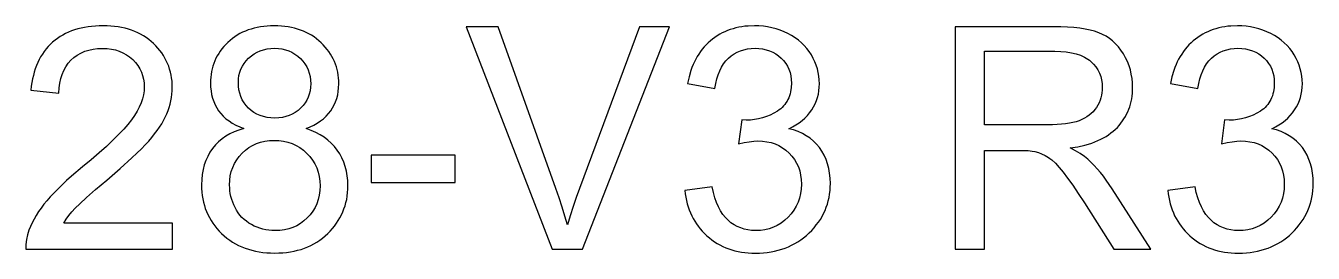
# Model space of a CAD drawing. Header units: millimetres. Extents: x -6.2 to 6.2, y -1.1 to 1.1.
import ezdxf

# ---------------------------------------------------------------- set-up
doc = ezdxf.new("R2010")
doc.units = ezdxf.units.MM
doc.layers.add('LASER_MARK', color=7, linetype='Continuous')

msp = doc.modelspace()

# ---------------------------------------------------------------- linework, layer by layer
at = {"layer": 'LASER_MARK'}
for points in [[(-4.816, -0.808), (-5.872, -0.808), (-5.849, -0.772), (-5.822, -0.736), (-5.793, -0.7), (-5.761, -0.665), (-5.716, -0.621), (-5.651, -0.561), (-5.564, -0.485), (-5.455, -0.394), (-5.323, -0.28), (-5.211, -0.178), (-5.163, -0.133), (-5.119, -0.09), (-5.081, -0.051), (-5.048, -0.015), (-5.018, 0.02), (-4.991, 0.054), (-4.966, 0.087), (-4.943, 0.12), (-4.922, 0.153), (-4.903, 0.185), (-4.887, 0.217), (-4.872, 0.248), (-4.86, 0.279), (-4.849, 0.311), (-4.84, 0.342), (-4.833, 0.374), (-4.827, 0.406), (-4.823, 0.438), (-4.82, 0.47), (-4.819, 0.502), (-4.82, 0.534), (-4.822, 0.565), (-4.826, 0.595), (-4.831, 0.624), (-4.837, 0.653), (-4.845, 0.681), (-4.854, 0.709), (-4.865, 0.736), (-4.877, 0.762), (-4.89, 0.788), (-4.905, 0.813), (-4.921, 0.837), (-4.939, 0.861), (-4.958, 0.884), (-4.978, 0.906), (-5, 0.928), (-5.023, 0.949), (-5.047, 0.968), (-5.072, 0.987), (-5.098, 1.003), (-5.126, 1.019), (-5.154, 1.033), (-5.183, 1.046), (-5.213, 1.057), (-5.244, 1.067), (-5.276, 1.076), (-5.31, 1.083), (-5.344, 1.089), (-5.379, 1.094), (-5.415, 1.097), (-5.452, 1.099), (-5.491, 1.1), (-5.528, 1.099), (-5.565, 1.098), (-5.601, 1.094), (-5.636, 1.09), (-5.67, 1.084), (-5.703, 1.078), (-5.735, 1.07), (-5.766, 1.06), (-5.796, 1.05), (-5.825, 1.038), (-5.854, 1.025), (-5.881, 1.01), (-5.907, 0.995), (-5.932, 0.978), (-5.956, 0.96), (-5.98, 0.941), (-6.002, 0.92), (-6.023, 0.899), (-6.042, 0.876), (-6.061, 0.852), (-6.078, 0.827), (-6.095, 0.801), (-6.109, 0.774), (-6.123, 0.745), (-6.136, 0.716), (-6.147, 0.685), (-6.157, 0.653), (-6.166, 0.62), (-6.174, 0.586), (-6.18, 0.551), (-6.186, 0.515), (-6.19, 0.477), (-5.918, 0.449), (-5.916, 0.499), (-5.91, 0.545), (-5.901, 0.589), (-5.888, 0.63), (-5.872, 0.668), (-5.852, 0.704), (-5.829, 0.737), (-5.802, 0.767), (-5.772, 0.793), (-5.74, 0.817), (-5.705, 0.836), (-5.668, 0.853), (-5.629, 0.865), (-5.587, 0.874), (-5.543, 0.879), (-5.496, 0.881), (-5.452, 0.879), (-5.41, 0.874), (-5.371, 0.866), (-5.333, 0.854), (-5.297, 0.839), (-5.264, 0.82), (-5.233, 0.799), (-5.203, 0.773), (-5.177, 0.745), (-5.154, 0.716), (-5.135, 0.685), (-5.119, 0.653), (-5.107, 0.619), (-5.098, 0.584), (-5.093, 0.547), (-5.091, 0.508), (-5.093, 0.47), (-5.099, 0.432), (-5.108, 0.393), (-5.122, 0.354), (-5.139, 0.314), (-5.16, 0.273), (-5.186, 0.232), (-5.214, 0.19), (-5.249, 0.146), (-5.29, 0.099), (-5.339, 0.047), (-5.395, -0.008), (-5.458, -0.067), (-5.528, -0.129), (-5.605, -0.196), (-5.689, -0.266), (-5.795, -0.356), (-5.843, -0.398), (-5.888, -0.44), (-5.93, -0.48), (-5.968, -0.519), (-6.003, -0.556), (-6.035, -0.592), (-6.064, -0.627), (-6.09, -0.663), (-6.115, -0.698), (-6.138, -0.734), (-6.159, -0.77), (-6.177, -0.806), (-6.194, -0.842), (-6.209, -0.878), (-6.223, -0.923), (-6.233, -0.968), (-6.239, -1.015), (-6.24, -1.062), (-4.816, -1.062)], [(-4.37, 0.278), (-4.349, 0.25), (-4.325, 0.225), (-4.299, 0.201), (-4.269, 0.179), (-4.238, 0.158), (-4.203, 0.139), (-4.166, 0.122), (-4.126, 0.106), (-4.174, 0.091), (-4.219, 0.074), (-4.261, 0.054), (-4.3, 0.032), (-4.337, 0.006), (-4.371, -0.022), (-4.401, -0.053), (-4.429, -0.087), (-4.454, -0.124), (-4.476, -0.163), (-4.494, -0.203), (-4.509, -0.246), (-4.521, -0.291), (-4.529, -0.338), (-4.534, -0.388), (-4.536, -0.439), (-4.535, -0.474), (-4.533, -0.508), (-4.529, -0.542), (-4.524, -0.574), (-4.517, -0.606), (-4.508, -0.637), (-4.499, -0.668), (-4.487, -0.698), (-4.474, -0.727), (-4.46, -0.755), (-4.444, -0.783), (-4.426, -0.81), (-4.407, -0.836), (-4.386, -0.861), (-4.364, -0.886), (-4.341, -0.91), (-4.316, -0.933), (-4.29, -0.954), (-4.263, -0.974), (-4.235, -0.992), (-4.206, -1.009), (-4.177, -1.025), (-4.146, -1.039), (-4.114, -1.051), (-4.082, -1.062), (-4.048, -1.072), (-4.014, -1.08), (-3.978, -1.087), (-3.942, -1.092), (-3.904, -1.096), (-3.866, -1.098), (-3.827, -1.099), (-3.787, -1.098), (-3.749, -1.096), (-3.711, -1.092), (-3.675, -1.087), (-3.639, -1.08), (-3.605, -1.072), (-3.571, -1.063), (-3.539, -1.052), (-3.507, -1.039), (-3.476, -1.025), (-3.447, -1.01), (-3.418, -0.993), (-3.39, -0.974), (-3.363, -0.955), (-3.337, -0.933), (-3.313, -0.911), (-3.289, -0.887), (-3.267, -0.862), (-3.246, -0.837), (-3.227, -0.811), (-3.21, -0.784), (-3.194, -0.757), (-3.179, -0.729), (-3.166, -0.701), (-3.155, -0.671), (-3.145, -0.641), (-3.136, -0.61), (-3.129, -0.579), (-3.124, -0.547), (-3.12, -0.514), (-3.118, -0.481), (-3.117, -0.446), (-3.119, -0.397), (-3.124, -0.35), (-3.132, -0.305), (-3.143, -0.261), (-3.158, -0.219), (-3.175, -0.178), (-3.196, -0.14), (-3.221, -0.103), (-3.248, -0.068), (-3.278, -0.036), (-3.312, -0.006), (-3.348, 0.021), (-3.387, 0.046), (-3.429, 0.068), (-3.474, 0.088), (-3.523, 0.106), (-3.484, 0.122), (-3.448, 0.139), (-3.414, 0.158), (-3.383, 0.179), (-3.354, 0.201), (-3.328, 0.225), (-3.305, 0.25), (-3.284, 0.277), (-3.265, 0.305), (-3.25, 0.335), (-3.236, 0.365), (-3.225, 0.397), (-3.216, 0.431), (-3.21, 0.465), (-3.207, 0.501), (-3.205, 0.538), (-3.206, 0.567), (-3.208, 0.595), (-3.211, 0.623), (-3.216, 0.651), (-3.222, 0.677), (-3.229, 0.704), (-3.238, 0.729), (-3.248, 0.755), (-3.26, 0.779), (-3.272, 0.803), (-3.287, 0.827), (-3.302, 0.85), (-3.319, 0.872), (-3.337, 0.894), (-3.356, 0.916), (-3.377, 0.936), (-3.399, 0.956), (-3.422, 0.975), (-3.445, 0.992), (-3.47, 1.008), (-3.495, 1.023), (-3.522, 1.036), (-3.549, 1.048), (-3.577, 1.059), (-3.605, 1.069), (-3.635, 1.077), (-3.665, 1.084), (-3.697, 1.09), (-3.729, 1.094), (-3.762, 1.097), (-3.796, 1.099), (-3.831, 1.1), (-3.866, 1.099), (-3.899, 1.097), (-3.932, 1.094), (-3.964, 1.09), (-3.995, 1.084), (-4.026, 1.077), (-4.055, 1.069), (-4.084, 1.06), (-4.111, 1.049), (-4.138, 1.037), (-4.164, 1.024), (-4.189, 1.01), (-4.213, 0.994), (-4.236, 0.977), (-4.259, 0.959), (-4.28, 0.94), (-4.301, 0.92), (-4.32, 0.899), (-4.338, 0.877), (-4.354, 0.855), (-4.369, 0.833), (-4.383, 0.809), (-4.396, 0.786), (-4.407, 0.761), (-4.417, 0.736), (-4.426, 0.711), (-4.433, 0.684), (-4.439, 0.658), (-4.443, 0.63), (-4.447, 0.602), (-4.449, 0.574), (-4.449, 0.545), (-4.448, 0.507), (-4.444, 0.47), (-4.438, 0.434), (-4.429, 0.4), (-4.418, 0.367), (-4.405, 0.336), (-4.389, 0.306)], [(-1.136, -1.062), (-0.844, -1.062), (-0.001, 1.091), (-0.292, 1.091), (-0.873, -0.473), (-0.905, -0.561), (-0.935, -0.649), (-0.963, -0.737), (-0.989, -0.825), (-1.013, -0.742), (-1.04, -0.655), (-1.07, -0.565), (-1.102, -0.473), (-1.662, 1.091), (-1.97, 1.091)], [(0.413, -0.458), (0.149, -0.493), (0.153, -0.527), (0.158, -0.559), (0.165, -0.591), (0.172, -0.622), (0.181, -0.652), (0.192, -0.681), (0.203, -0.71), (0.216, -0.737), (0.23, -0.764), (0.245, -0.79), (0.261, -0.816), (0.279, -0.84), (0.298, -0.864), (0.318, -0.887), (0.34, -0.91), (0.363, -0.931), (0.387, -0.952), (0.411, -0.971), (0.436, -0.989), (0.462, -1.005), (0.489, -1.02), (0.517, -1.034), (0.545, -1.047), (0.574, -1.058), (0.604, -1.068), (0.634, -1.076), (0.666, -1.084), (0.698, -1.089), (0.731, -1.094), (0.764, -1.097), (0.798, -1.099), (0.833, -1.1), (0.872, -1.099), (0.91, -1.097), (0.947, -1.093), (0.984, -1.088), (1.019, -1.081), (1.054, -1.072), (1.088, -1.062), (1.121, -1.051), (1.153, -1.038), (1.184, -1.023), (1.214, -1.007), (1.244, -0.99), (1.272, -0.971), (1.3, -0.95), (1.327, -0.928), (1.353, -0.904), (1.378, -0.879), (1.402, -0.854), (1.423, -0.827), (1.443, -0.801), (1.462, -0.773), (1.479, -0.745), (1.494, -0.716), (1.508, -0.686), (1.52, -0.656), (1.53, -0.625), (1.539, -0.594), (1.546, -0.562), (1.552, -0.529), (1.556, -0.495), (1.558, -0.461), (1.559, -0.426), (1.557, -0.375), (1.552, -0.326), (1.544, -0.279), (1.533, -0.235), (1.518, -0.192), (1.499, -0.152), (1.478, -0.114), (1.453, -0.079), (1.425, -0.045), (1.395, -0.015), (1.362, 0.012), (1.326, 0.037), (1.288, 0.058), (1.247, 0.076), (1.203, 0.092), (1.157, 0.104), (1.192, 0.122), (1.225, 0.141), (1.257, 0.162), (1.285, 0.184), (1.312, 0.207), (1.336, 0.232), (1.358, 0.258), (1.378, 0.286), (1.396, 0.315), (1.411, 0.345), (1.424, 0.376), (1.435, 0.407), (1.443, 0.439), (1.449, 0.472), (1.452, 0.506), (1.453, 0.54), (1.452, 0.577), (1.448, 0.613), (1.442, 0.648), (1.434, 0.683), (1.423, 0.718), (1.409, 0.752), (1.393, 0.785), (1.375, 0.818), (1.354, 0.85), (1.331, 0.88), (1.306, 0.908), (1.279, 0.935), (1.249, 0.96), (1.218, 0.983), (1.184, 1.005), (1.148, 1.024), (1.11, 1.042), (1.072, 1.057), (1.033, 1.07), (0.992, 1.081), (0.951, 1.089), (0.91, 1.095), (0.867, 1.099), (0.823, 1.1), (0.761, 1.098), (0.73, 1.095), (0.701, 1.091), (0.672, 1.086), (0.643, 1.079), (0.616, 1.072), (0.589, 1.063), (0.562, 1.054), (0.536, 1.043), (0.511, 1.031), (0.487, 1.018), (0.463, 1.004), (0.44, 0.988), (0.418, 0.972), (0.396, 0.954), (0.375, 0.935), (0.355, 0.915), (0.336, 0.895), (0.318, 0.873), (0.3, 0.851), (0.284, 0.827), (0.269, 0.803), (0.255, 0.778), (0.242, 0.752), (0.229, 0.724), (0.218, 0.696), (0.207, 0.667), (0.19, 0.607), (0.176, 0.542), (0.44, 0.495), (0.448, 0.542), (0.459, 0.586), (0.472, 0.627), (0.488, 0.665), (0.505, 0.699), (0.525, 0.731), (0.547, 0.76), (0.572, 0.786), (0.599, 0.808), (0.627, 0.828), (0.656, 0.845), (0.688, 0.858), (0.721, 0.869), (0.755, 0.877), (0.791, 0.881), (0.829, 0.883), (0.867, 0.881), (0.903, 0.877), (0.938, 0.869), (0.97, 0.859), (1.001, 0.845), (1.03, 0.829), (1.058, 0.81), (1.083, 0.787), (1.106, 0.763), (1.126, 0.736), (1.143, 0.709), (1.157, 0.679), (1.168, 0.648), (1.175, 0.616), (1.18, 0.582), (1.182, 0.546), (1.179, 0.502), (1.173, 0.461), (1.168, 0.441), (1.163, 0.422), (1.156, 0.404), (1.148, 0.387), (1.139, 0.37), (1.129, 0.354), (1.118, 0.339), (1.106, 0.325), (1.092, 0.311), (1.078, 0.298), (1.063, 0.286), (1.046, 0.275), (1.012, 0.254), (0.977, 0.236), (0.94, 0.221), (0.903, 0.209), (0.864, 0.199), (0.825, 0.192), (0.784, 0.188), (0.742, 0.187), (0.7, 0.189), (0.67, -0.043), (0.724, -0.03), (0.773, -0.021), (0.817, -0.015), (0.857, -0.013), (0.902, -0.015), (0.945, -0.021), (0.986, -0.03), (1.024, -0.043), (1.061, -0.059), (1.096, -0.08), (1.129, -0.104), (1.16, -0.131), (1.187, -0.162), (1.212, -0.195), (1.232, -0.229), (1.249, -0.266), (1.262, -0.304), (1.271, -0.345), (1.277, -0.387), (1.278, -0.432), (1.276, -0.479), (1.27, -0.523), (1.26, -0.566), (1.246, -0.607), (1.228, -0.646), (1.206, -0.683), (1.18, -0.719), (1.15, -0.752), (1.117, -0.782), (1.082, -0.808), (1.045, -0.831), (1.007, -0.849), (0.967, -0.863), (0.925, -0.873), (0.881, -0.879), (0.835, -0.881), (0.796, -0.88), (0.759, -0.875), (0.724, -0.867), (0.69, -0.856), (0.657, -0.842), (0.626, -0.825), (0.596, -0.805), (0.568, -0.782), (0.542, -0.755), (0.518, -0.725), (0.495, -0.69), (0.475, -0.652), (0.457, -0.609), (0.44, -0.563), (0.426, -0.512)], [(2.768, -1.062), (3.053, -1.062), (3.053, -0.106), (3.383, -0.106), (3.434, -0.106), (3.478, -0.108), (3.514, -0.112), (3.542, -0.116), (3.575, -0.126), (3.607, -0.138), (3.64, -0.154), (3.672, -0.173), (3.688, -0.185), (3.705, -0.198), (3.74, -0.23), (3.777, -0.27), (3.816, -0.317), (3.859, -0.374), (3.908, -0.443), (3.962, -0.523), (4.022, -0.614), (4.307, -1.062), (4.665, -1.062), (4.291, -0.476), (4.263, -0.434), (4.234, -0.393), (4.205, -0.355), (4.176, -0.318), (4.146, -0.283), (4.116, -0.25), (4.085, -0.219), (4.054, -0.189), (4.021, -0.163), (3.982, -0.136), (3.936, -0.109), (3.882, -0.082), (3.957, -0.07), (4.027, -0.054), (4.06, -0.044), (4.092, -0.034), (4.123, -0.023), (4.152, -0.011), (4.18, 0.002), (4.207, 0.016), (4.232, 0.03), (4.256, 0.046), (4.279, 0.063), (4.301, 0.08), (4.321, 0.098), (4.341, 0.117), (4.359, 0.137), (4.375, 0.158), (4.391, 0.179), (4.405, 0.201), (4.419, 0.223), (4.431, 0.245), (4.442, 0.269), (4.452, 0.293), (4.461, 0.317), (4.468, 0.342), (4.474, 0.368), (4.48, 0.394), (4.484, 0.42), (4.487, 0.448), (4.489, 0.504), (4.488, 0.548), (4.483, 0.591), (4.476, 0.633), (4.467, 0.674), (4.454, 0.714), (4.439, 0.753), (4.42, 0.791), (4.399, 0.828), (4.376, 0.864), (4.351, 0.896), (4.324, 0.926), (4.295, 0.953), (4.264, 0.977), (4.231, 0.999), (4.196, 1.017), (4.16, 1.033), (4.12, 1.047), (4.076, 1.059), (4.028, 1.069), (3.976, 1.077), (3.919, 1.083), (3.858, 1.088), (3.792, 1.09), (3.722, 1.091), (2.768, 1.091)], [(5.094, -0.458), (4.83, -0.493), (4.834, -0.527), (4.839, -0.559), (4.845, -0.591), (4.853, -0.622), (4.862, -0.652), (4.872, -0.681), (4.884, -0.71), (4.896, -0.737), (4.91, -0.764), (4.926, -0.79), (4.942, -0.816), (4.96, -0.84), (4.979, -0.864), (4.999, -0.887), (5.021, -0.91), (5.043, -0.931), (5.067, -0.952), (5.092, -0.971), (5.117, -0.989), (5.143, -1.005), (5.17, -1.02), (5.197, -1.034), (5.226, -1.047), (5.255, -1.058), (5.284, -1.068), (5.315, -1.076), (5.346, -1.084), (5.378, -1.089), (5.411, -1.094), (5.445, -1.097), (5.479, -1.099), (5.514, -1.1), (5.553, -1.099), (5.591, -1.097), (5.628, -1.093), (5.664, -1.088), (5.7, -1.081), (5.734, -1.072), (5.768, -1.062), (5.801, -1.051), (5.833, -1.038), (5.864, -1.023), (5.895, -1.007), (5.924, -0.99), (5.953, -0.971), (5.981, -0.95), (6.008, -0.928), (6.034, -0.904), (6.059, -0.879), (6.082, -0.854), (6.104, -0.827), (6.124, -0.801), (6.142, -0.773), (6.159, -0.745), (6.175, -0.716), (6.188, -0.686), (6.2, -0.656), (6.211, -0.625), (6.219, -0.594), (6.227, -0.562), (6.232, -0.529), (6.236, -0.495), (6.239, -0.461), (6.24, -0.426), (6.238, -0.375), (6.233, -0.326), (6.225, -0.279), (6.213, -0.235), (6.198, -0.192), (6.18, -0.152), (6.159, -0.114), (6.134, -0.079), (6.106, -0.045), (6.076, -0.015), (6.043, 0.012), (6.007, 0.037), (5.968, 0.058), (5.927, 0.076), (5.884, 0.092), (5.837, 0.104), (5.873, 0.122), (5.906, 0.141), (5.937, 0.162), (5.966, 0.184), (5.993, 0.207), (6.017, 0.232), (6.039, 0.258), (6.059, 0.286), (6.076, 0.315), (6.092, 0.345), (6.105, 0.376), (6.115, 0.407), (6.123, 0.439), (6.129, 0.472), (6.133, 0.506), (6.134, 0.54), (6.133, 0.577), (6.129, 0.613), (6.123, 0.648), (6.114, 0.683), (6.103, 0.718), (6.09, 0.752), (6.074, 0.785), (6.055, 0.818), (6.035, 0.85), (6.012, 0.88), (5.987, 0.908), (5.959, 0.935), (5.93, 0.96), (5.898, 0.983), (5.864, 1.005), (5.828, 1.024), (5.791, 1.042), (5.752, 1.057), (5.713, 1.07), (5.673, 1.081), (5.632, 1.089), (5.59, 1.095), (5.547, 1.099), (5.504, 1.1), (5.441, 1.098), (5.411, 1.095), (5.381, 1.091), (5.352, 1.086), (5.324, 1.079), (5.296, 1.072), (5.269, 1.063), (5.243, 1.054), (5.217, 1.043), (5.192, 1.031), (5.168, 1.018), (5.144, 1.004), (5.121, 0.988), (5.098, 0.972), (5.076, 0.954), (5.055, 0.935), (5.035, 0.915), (5.016, 0.895), (4.998, 0.873), (4.981, 0.851), (4.965, 0.827), (4.95, 0.803), (4.935, 0.778), (4.922, 0.752), (4.91, 0.724), (4.898, 0.696), (4.888, 0.667), (4.87, 0.607), (4.856, 0.542), (5.12, 0.495), (5.129, 0.542), (5.14, 0.586), (5.153, 0.627), (5.168, 0.665), (5.186, 0.699), (5.206, 0.731), (5.228, 0.76), (5.253, 0.786), (5.279, 0.808), (5.307, 0.828), (5.337, 0.845), (5.368, 0.858), (5.401, 0.869), (5.436, 0.877), (5.472, 0.881), (5.51, 0.883), (5.548, 0.881), (5.584, 0.877), (5.618, 0.869), (5.651, 0.859), (5.682, 0.845), (5.711, 0.829), (5.738, 0.81), (5.764, 0.787), (5.787, 0.763), (5.807, 0.736), (5.824, 0.709), (5.838, 0.679), (5.848, 0.648), (5.856, 0.616), (5.861, 0.582), (5.862, 0.546), (5.86, 0.502), (5.854, 0.461), (5.849, 0.441), (5.843, 0.422), (5.836, 0.404), (5.828, 0.387), (5.819, 0.37), (5.809, 0.354), (5.798, 0.339), (5.786, 0.325), (5.773, 0.311), (5.759, 0.298), (5.743, 0.286), (5.727, 0.275), (5.693, 0.254), (5.657, 0.236), (5.621, 0.221), (5.583, 0.209), (5.545, 0.199), (5.505, 0.192), (5.465, 0.188), (5.423, 0.187), (5.38, 0.189), (5.351, -0.043), (5.405, -0.03), (5.453, -0.021), (5.498, -0.015), (5.538, -0.013), (5.582, -0.015), (5.625, -0.021), (5.666, -0.03), (5.705, -0.043), (5.742, -0.059), (5.777, -0.08), (5.809, -0.104), (5.84, -0.131), (5.868, -0.162), (5.892, -0.195), (5.913, -0.229), (5.929, -0.266), (5.942, -0.304), (5.952, -0.345), (5.957, -0.387), (5.959, -0.432), (5.957, -0.479), (5.951, -0.523), (5.941, -0.566), (5.927, -0.607), (5.909, -0.646), (5.887, -0.683), (5.861, -0.719), (5.831, -0.752), (5.798, -0.782), (5.763, -0.808), (5.726, -0.831), (5.688, -0.849), (5.647, -0.863), (5.605, -0.873), (5.561, -0.879), (5.516, -0.881), (5.477, -0.88), (5.44, -0.875), (5.404, -0.867), (5.37, -0.856), (5.338, -0.842), (5.307, -0.825), (5.277, -0.805), (5.249, -0.782), (5.223, -0.755), (5.198, -0.725), (5.176, -0.69), (5.156, -0.652), (5.137, -0.609), (5.121, -0.563), (5.106, -0.512)], [(-4.081, 0.304), (-4.104, 0.329), (-4.124, 0.356), (-4.141, 0.385), (-4.154, 0.415), (-4.165, 0.447), (-4.173, 0.481), (-4.178, 0.516), (-4.179, 0.554), (-4.177, 0.587), (-4.173, 0.619), (-4.165, 0.65), (-4.154, 0.679), (-4.14, 0.708), (-4.123, 0.735), (-4.103, 0.761), (-4.079, 0.786), (-4.053, 0.808), (-4.026, 0.828), (-3.997, 0.845), (-3.966, 0.858), (-3.934, 0.869), (-3.9, 0.877), (-3.865, 0.881), (-3.828, 0.883), (-3.791, 0.881), (-3.756, 0.876), (-3.723, 0.869), (-3.691, 0.858), (-3.66, 0.844), (-3.631, 0.827), (-3.604, 0.807), (-3.578, 0.784), (-3.554, 0.758), (-3.534, 0.731), (-3.516, 0.703), (-3.502, 0.673), (-3.491, 0.642), (-3.483, 0.609), (-3.479, 0.575), (-3.477, 0.539), (-3.479, 0.505), (-3.483, 0.472), (-3.491, 0.44), (-3.501, 0.41), (-3.515, 0.382), (-3.532, 0.354), (-3.552, 0.328), (-3.575, 0.303), (-3.6, 0.281), (-3.627, 0.261), (-3.656, 0.245), (-3.686, 0.231), (-3.718, 0.221), (-3.752, 0.213), (-3.788, 0.209), (-3.825, 0.207), (-3.863, 0.209), (-3.9, 0.213), (-3.935, 0.221), (-3.968, 0.231), (-3.999, 0.245), (-4.028, 0.262), (-4.055, 0.281)], [(3.053, 0.141), (3.053, 0.853), (3.734, 0.853), (3.792, 0.852), (3.846, 0.847), (3.896, 0.839), (3.941, 0.829), (3.983, 0.815), (4.021, 0.798), (4.055, 0.778), (4.07, 0.767), (4.084, 0.755), (4.11, 0.729), (4.133, 0.702), (4.152, 0.673), (4.167, 0.643), (4.18, 0.611), (4.188, 0.577), (4.193, 0.541), (4.195, 0.504), (4.194, 0.478), (4.192, 0.453), (4.187, 0.428), (4.181, 0.403), (4.173, 0.379), (4.163, 0.356), (4.151, 0.333), (4.138, 0.311), (4.123, 0.289), (4.106, 0.269), (4.088, 0.251), (4.067, 0.234), (4.046, 0.218), (4.022, 0.205), (3.997, 0.192), (3.971, 0.181), (3.942, 0.172), (3.91, 0.164), (3.876, 0.157), (3.839, 0.151), (3.8, 0.147), (3.757, 0.144), (3.713, 0.142), (3.665, 0.141)], [(-4.211, -0.659), (-4.223, -0.633), (-4.234, -0.606), (-4.243, -0.579), (-4.251, -0.552), (-4.257, -0.524), (-4.261, -0.497), (-4.263, -0.469), (-4.264, -0.441), (-4.262, -0.395), (-4.257, -0.352), (-4.247, -0.31), (-4.234, -0.271), (-4.216, -0.233), (-4.195, -0.198), (-4.17, -0.164), (-4.142, -0.132), (-4.11, -0.103), (-4.076, -0.078), (-4.041, -0.057), (-4.003, -0.04), (-3.963, -0.026), (-3.922, -0.017), (-3.878, -0.011), (-3.832, -0.009), (-3.786, -0.011), (-3.741, -0.017), (-3.698, -0.026), (-3.657, -0.04), (-3.619, -0.058), (-3.582, -0.079), (-3.547, -0.104), (-3.514, -0.134), (-3.485, -0.166), (-3.459, -0.2), (-3.437, -0.237), (-3.419, -0.275), (-3.405, -0.316), (-3.395, -0.358), (-3.389, -0.403), (-3.387, -0.449), (-3.389, -0.495), (-3.395, -0.539), (-3.405, -0.581), (-3.418, -0.621), (-3.436, -0.659), (-3.457, -0.694), (-3.482, -0.728), (-3.511, -0.759), (-3.543, -0.788), (-3.577, -0.813), (-3.613, -0.834), (-3.651, -0.851), (-3.691, -0.864), (-3.733, -0.874), (-3.777, -0.879), (-3.824, -0.881), (-3.854, -0.88), (-3.884, -0.878), (-3.913, -0.873), (-3.941, -0.867), (-3.97, -0.859), (-3.997, -0.849), (-4.025, -0.837), (-4.051, -0.823), (-4.077, -0.808), (-4.101, -0.791), (-4.123, -0.773), (-4.144, -0.753), (-4.163, -0.732), (-4.181, -0.709), (-4.196, -0.685)], [(-2.89, -0.416), (-2.077, -0.416), (-2.077, -0.15), (-2.89, -0.15)]]:
    msp.add_lwpolyline(points, close=True, dxfattribs=at)

doc.saveas('drawing.dxf')
